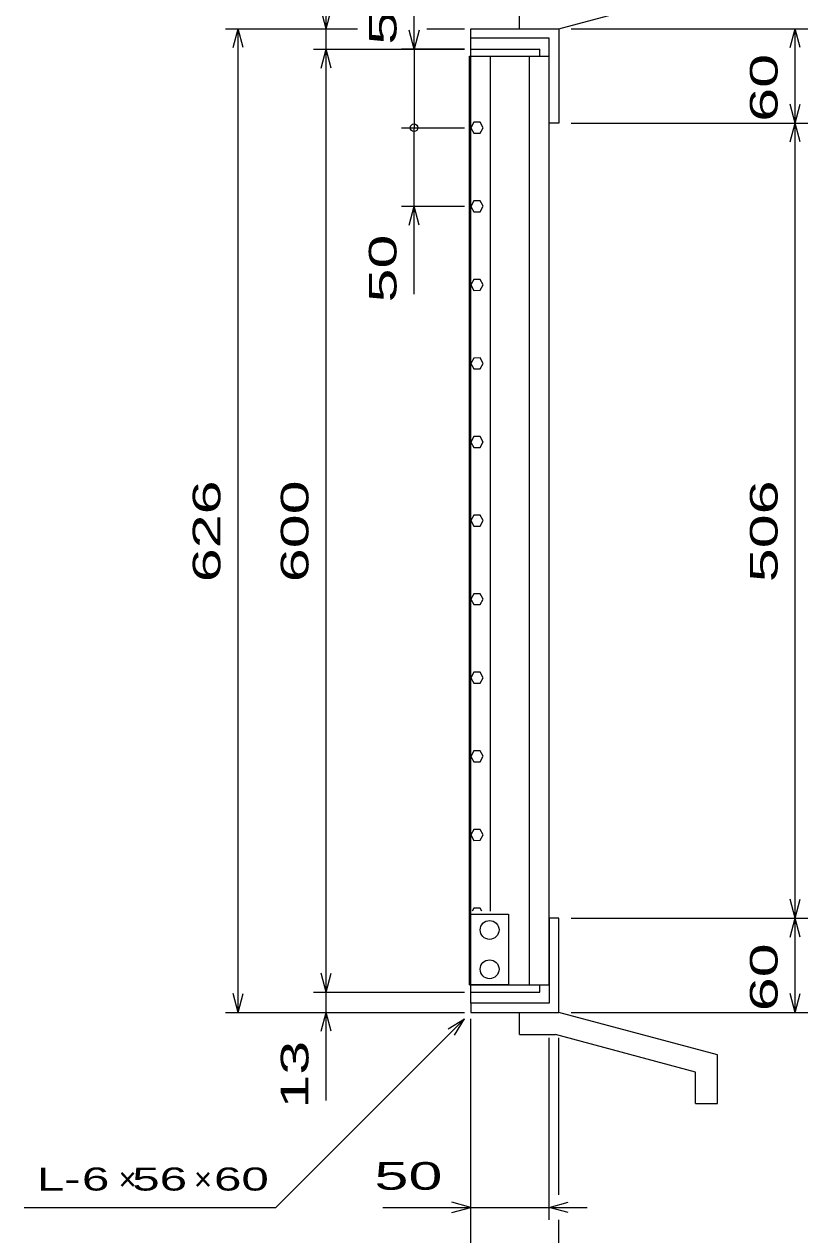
# Model space of a CAD drawing. Units: millimetres, scale not verified. Extents: x -1456 to 1389, y -1026 to 839.
# Drawn here: x -440 to 58, y -336 to 434 of the extents above; entities that cross this region are included whole.
import ezdxf
from ezdxf.enums import TextEntityAlignment as Align

# ---------------------------------------------------------------- set-up
doc = ezdxf.new("R2010")
doc.units = ezdxf.units.MM
doc.header["$LTSCALE"] = 8
for name, color, linetype, lineweight in [('16', 3, 'Continuous', 25), ('19', 6, 'Continuous', 25), ('22', 4, 'Continuous', 25)]:
    doc.layers.add(name, color=color, linetype=linetype, lineweight=lineweight)
doc.styles.add('ベクトル', font='')
doc.styles.get('ベクトル').set_extended_font_data('ベクトル')

msp = doc.modelspace()

# ---------------------------------------------------------------- linework, layer by layer
at = {"layer": '16'}
for p, q in [((-156, 418.5), (-112, 418.5)), ((-156, 414), (-156, 418.5)), ((-112, 414), (-112, 418.5)), ((-156.7, -177), (-156.7, 414)), ((-156.7, 414), (-156, 414)), ((-156, 414), (-112, 414)), ((-156, -177), (-156, 414)), ((-156, 414), (-106, 414)), ((-143.5, -130), (-143.5, 414)), ((-118.5, -177), (-118.5, 414)), ((-106, -177), (-106, 414)), ((-154.024, 371.95), (-156, 368.472)), ((-150.024, 371.978), (-154.024, 371.95)), ((-148, 368.5), (-150.024, 371.978)), ((-156, 368.472), (-153.976, 365.022)), ((-153.976, 365.022), (-149.976, 365.05)), ((-149.976, 365.05), (-148, 368.528)), ((-154.024, 321.95), (-156, 318.472)), ((-156, 318.472), (-153.976, 315.022)), ((-150.024, 321.978), (-154.024, 321.95)), ((-148, 318.5), (-150.024, 321.978)), ((-149.976, 315.05), (-148, 318.528)), ((-153.976, 315.022), (-149.976, 315.05)), ((-154.024, 271.95), (-156, 268.472)), ((-150.024, 271.978), (-154.024, 271.95)), ((-148, 268.5), (-150.024, 271.978)), ((-156, 268.472), (-153.976, 265.022)), ((-153.976, 265.022), (-149.976, 265.05)), ((-149.976, 265.05), (-148, 268.528)), ((-154.024, 221.95), (-156, 218.472)), ((-156, 218.472), (-153.976, 215.022)), ((-150.024, 221.978), (-154.024, 221.95)), ((-148, 218.5), (-150.024, 221.978)), ((-149.976, 215.05), (-148, 218.528)), ((-153.976, 215.022), (-149.976, 215.05)), ((-154.024, 171.95), (-156, 168.472)), ((-150.024, 171.978), (-154.024, 171.95)), ((-148, 168.5), (-150.024, 171.978)), ((-156, 168.472), (-153.976, 165.022)), ((-153.976, 165.022), (-149.976, 165.05)), ((-149.976, 165.05), (-148, 168.528)), ((-154.024, 121.95), (-156, 118.472)), ((-156, 118.472), (-153.976, 115.022)), ((-150.024, 121.978), (-154.024, 121.95)), ((-148, 118.5), (-150.024, 121.978)), ((-149.976, 115.05), (-148, 118.528)), ((-153.976, 115.022), (-149.976, 115.05)), ((-154.024, 71.95), (-156, 68.472)), ((-150.024, 71.978), (-154.024, 71.95)), ((-148, 68.5), (-150.024, 71.978)), ((-156, 68.472), (-153.976, 65.022)), ((-153.976, 65.022), (-149.976, 65.05)), ((-149.976, 65.05), (-148, 68.528)), ((-154.024, 21.95), (-156, 18.472)), ((-156, 18.472), (-153.976, 15.022)), ((-150.024, 21.978), (-154.024, 21.95)), ((-148, 18.5), (-150.024, 21.978)), ((-149.976, 15.05), (-148, 18.528)), ((-153.976, 15.022), (-149.976, 15.05)), ((-154.024, -28.05), (-156, -31.528)), ((-150.024, -28.022), (-154.024, -28.05)), ((-148, -31.5), (-150.024, -28.022)), ((-156, -31.528), (-153.976, -34.978)), ((-153.976, -34.978), (-149.976, -34.95)), ((-149.976, -34.95), (-148, -31.472)), ((-154.024, -78.05), (-156, -81.528)), ((-156, -81.528), (-153.976, -84.978)), ((-150.024, -78.022), (-154.024, -78.05)), ((-148, -81.5), (-150.024, -78.022)), ((-149.976, -84.95), (-148, -81.472)), ((-153.976, -84.978), (-149.976, -84.95)), ((-154.024, -128.05), (-155.132, -130)), ((-150.024, -128.022), (-154.024, -128.05)), ((-148.873, -130), (-150.024, -128.022)), ((-156, -177), (-156, -132)), ((-156, -132), (-132, -132)), ((-132, -132), (-132, -177)), ((-156.7, -177), (-156, -177)), ((-132, -177), (-156, -177)), ((-156, -177), (-112, -177)), ((-156, -181.5), (-156, -177)), ((-156, -177), (-106, -177)), ((-112, -181.5), (-112, -177)), ((-156, -181.5), (-112, -181.5))]:
    msp.add_line(p, q, dxfattribs=at)
for centre in [(-144, -142), (-144, -167)]:
    msp.add_circle(centre, 6, dxfattribs=at)
at = {"layer": '19'}
for p, q in [((-100, 431.5), (1, 458.5)), ((-125, 431.5), (-125, 445.5)), ((-156, 418.5), (-156, 431.5)), ((-156, 425.5), (-156, 431.5)), ((-156, 431.5), (-100, 431.5)), ((-125, 431.5), (-100, 431.5)), ((-100, 431.5), (-100, 371.5)), ((-106, 425.5), (-156, 425.5)), ((-106, 371.5), (-106, 425.5)), ((-100, 371.5), (-106, 371.5)), ((-100, -134.5), (-106, -134.5)), ((-106, -134.5), (-106, -188.5)), ((-100, -194.5), (-100, -134.5)), ((-156, -188.5), (-156, -175.5)), ((-156, -188.5), (-156, -194.5)), ((-106, -188.5), (-156, -188.5)), ((-156, -194.5), (-100, -194.5)), ((-125, -194.5), (-100, -194.5)), ((-125, -208.5), (-125, -194.5)), ((1, -221.5), (-100, -194.5)), ((-125, -208.5), (-102, -208.5)), ((-13, -232.5), (-102, -208.5)), ((1, -252.5), (1, -221.5)), ((-13, -252.5), (-13, -232.5)), ((-13, -252.5), (1, -252.5))]:
    msp.add_line(p, q, dxfattribs=at)
at = {"layer": '22'}
for p, q in [((-248, 431.5), (-248, 487.5)), ((-192, 418.5), (-192, 474.5)), ((-248, 431.5), (-251.2, 443.5)), ((-248, 431.5), (-244.8, 443.5)), ((-312, 431.5), (-228, 431.5)), ((-307.2, 419.5), (-304, 431.5)), ((-300.8, 419.5), (-304, 431.5)), ((-304, -194.5), (-304, 431.5)), ((-256, 431.5), (-228, 431.5)), ((-248, 418.5), (-248, 431.5)), ((-184, 431.5), (-160, 431.5)), ((-184, 431.5), (-160, 431.5)), ((-92, 431.5), (58.4, 431.5)), ((47.2, 419.5), (50.4, 431.5)), ((53.6, 419.5), (50.4, 431.5)), ((50.4, 371.5), (50.4, 431.5)), ((-192, 418.5), (-195.2, 430.5)), ((-188.8, 430.5), (-192, 418.5)), ((-256, 418.5), (-160, 418.5)), ((-251.2, 406.5), (-248, 418.5)), ((-244.8, 406.5), (-248, 418.5)), ((-248, -181.5), (-248, 418.5)), ((-160, 418.5), (-200, 418.5)), ((-192, 418.5), (-192, 368.5)), ((50.4, 371.5), (47.2, 383.5)), ((50.4, 371.5), (53.6, 383.5)), ((-92, 371.5), (58.4, 371.5)), ((47.2, 359.5), (50.4, 371.5)), ((53.6, 359.5), (50.4, 371.5)), ((50.4, -134.5), (50.4, 371.5)), ((-200, 368.5), (-160, 368.5)), ((-192, 318.5), (-192, 368.5)), ((-200, 318.5), (-160, 318.5)), ((-195.2, 306.5), (-192, 318.5)), ((-188.8, 306.5), (-192, 318.5)), ((-192, 262.5), (-192, 318.5)), ((50.4, -134.5), (47.2, -122.5)), ((50.4, -134.5), (53.6, -122.5)), ((-92, -134.5), (58.4, -134.5)), ((47.2, -146.5), (50.4, -134.5)), ((53.6, -146.5), (50.4, -134.5)), ((50.4, -194.5), (50.4, -134.5)), ((-248, -181.5), (-251.2, -169.5)), ((-248, -181.5), (-244.8, -169.5)), ((-304, -194.5), (-307.2, -182.5)), ((-304, -194.5), (-300.8, -182.5)), ((-256, -181.5), (-160, -181.5)), ((-248, -194.5), (-248, -181.5)), ((50.4, -194.5), (47.2, -182.5)), ((50.4, -194.5), (53.6, -182.5)), ((-312, -194.5), (-160, -194.5)), ((-280, -318.5), (-160, -198.5)), ((-256, -194.5), (-160, -194.5)), ((-251.2, -206.5), (-248, -194.5)), ((-244.8, -206.5), (-248, -194.5)), ((-248, -250.5), (-248, -194.5)), ((-170.4, -204.9), (-160, -198.5)), ((-166.4, -208.9), (-160, -198.5)), ((-156, -326.5), (-156, -198.5)), ((-156, -382.5), (-156, -198.5)), ((-92, -194.5), (58.4, -194.5)), ((-106, -326.5), (-106, -210.704)), ((-100, -310.5), (-100, -210.704)), ((-156, -318.5), (-168, -315.3)), ((-106, -318.5), (-94, -315.3)), ((-440, -318.5), (-280, -318.5)), ((-212, -318.5), (-156, -318.5)), ((-168, -321.7), (-156, -318.5)), ((-156, -318.5), (-106, -318.5)), ((-94, -321.7), (-106, -318.5)), ((-106, -318.5), (-82, -318.5)), ((-100, -382.5), (-100, -326.5))]:
    msp.add_line(p, q, dxfattribs=at)
msp.add_circle((-192, 368.5), 2.4, dxfattribs=at)

# ---------------------------------------------------------------- texts
at = {"layer": '22', "color": 2, "style": 'ベクトル', "width": 1.65}
for s, p in [(' 50 ', (-212, 410.5)), (' 60 ', (30.4, 361.5)), (' 50 ', (-212, 246.5)), (' 626 ', (-324, 68.5)), (' 600 ', (-268, 68.5)), (' 506 ', (30.4, 68.5)), (' 60 ', (30.4, -204.5)), (' 13 ', (-268, -266.5))]:
    msp.add_text(s, height=17.6, rotation=90, dxfattribs=at).set_placement(p, align=Align.MIDDLE_LEFT)
at = {"layer": '22', "color": 2, "style": 'ベクトル'}
for s, height, width, p in [(' 50 ', 17.6, 1.65, (-228, -298.5)), ('L-', 14.66, 1.6, (-432, -300.5)), (' 6 ', 14.66, 1.6, (-412, -300.5)), (' 56 ', 14.66, 1.6, (-380, -300.5)), (' 60 ', 14.66, 1.6, (-328, -300.5))]:
    msp.add_text(s, height=height, dxfattribs=dict(at, width=width)).set_placement(p, align=Align.MIDDLE_LEFT)
for p in [(-380, -300.5), (-332, -300.5)]:
    msp.add_text('×', height=14.66, dxfattribs=at).set_placement(p, align=Align.MIDDLE_LEFT)

doc.saveas('drawing.dxf')
